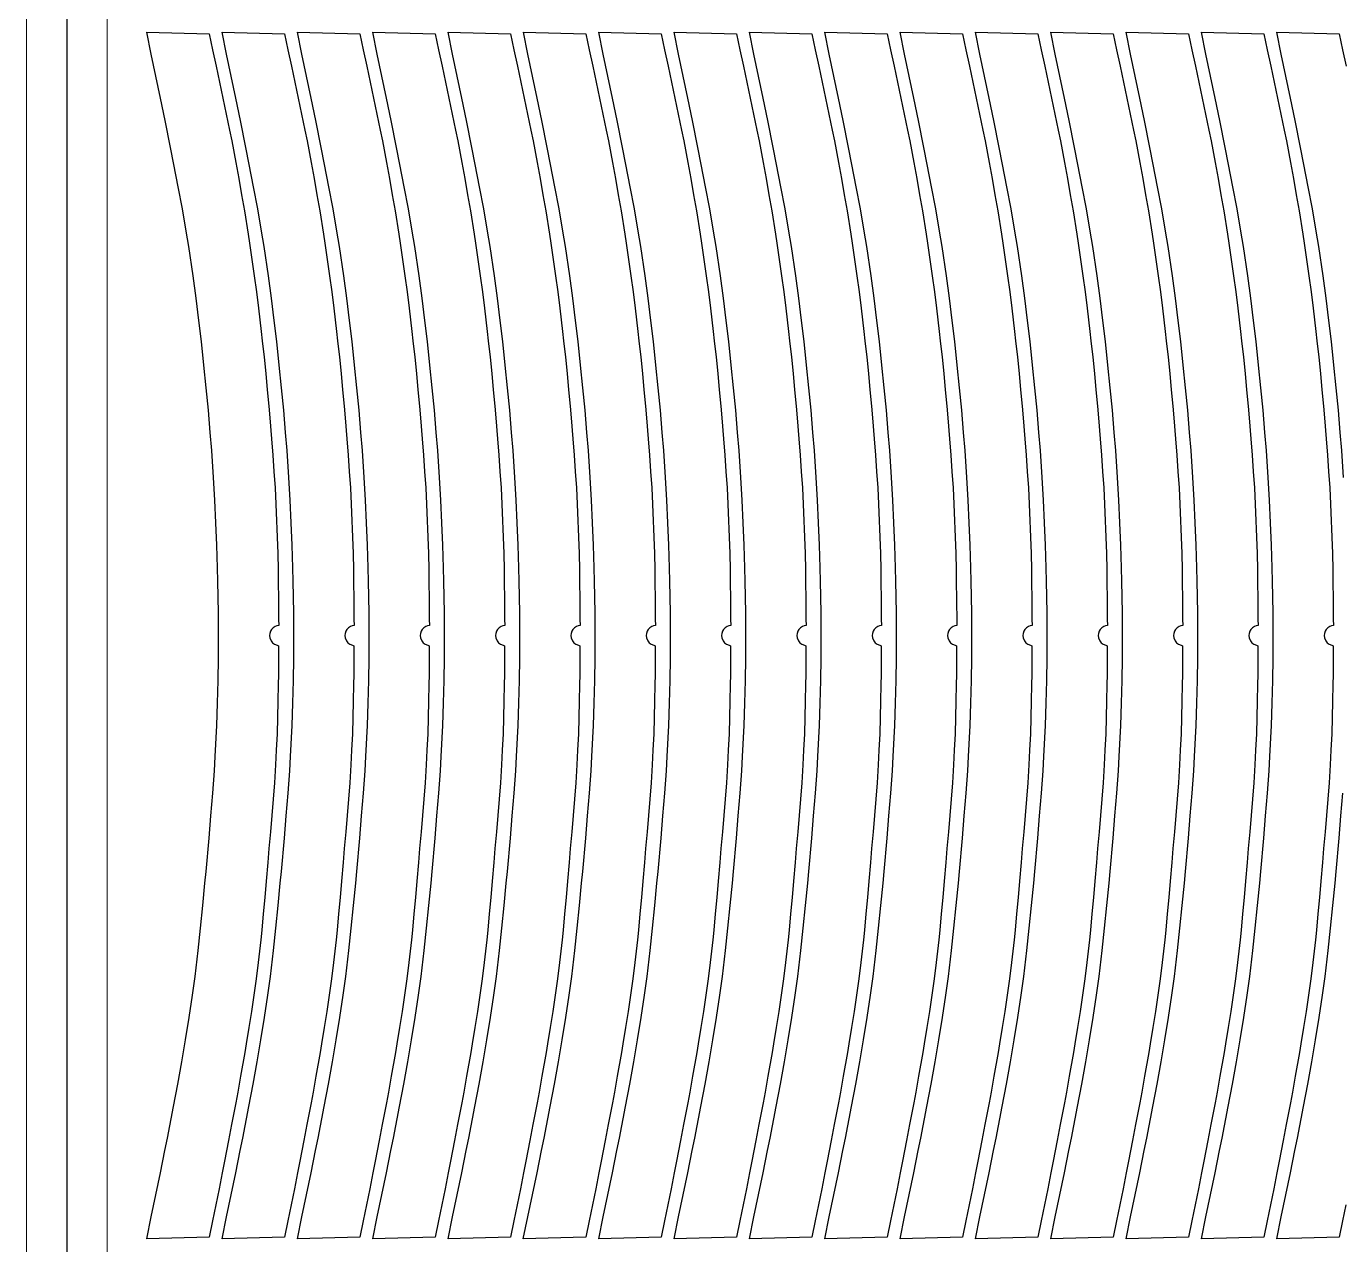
# Model space of a CAD drawing. Header units: millimetres. Extents: x -10628 to 24720, y -21829 to 4032.
# Drawn here: x 8049 to 8700, y -279 to 324 of the extents above; entities that cross this region are included whole.
import ezdxf
from ezdxf.enums import TextEntityAlignment as Align
from ezdxf.lldxf.tags import DXFTag

# ---------------------------------------------------------------- set-up
doc = ezdxf.new("R2010")
doc.units = ezdxf.units.MM
doc.layers.add('layer khung van cnc', color=7, linetype='Continuous', lineweight=25, true_color=0xfbf59b)
doc.layers.add('layer mau', color=7, linetype='Continuous')
doc.styles.add('Text Dim', font='arial.ttf')
tags = doc.linetypes.add('KVVIENMAY', pattern='A,46.311228,-10.280676,["KV VIỀN MÁY",Text Dim,S=10.028098,R=0,X=0,Y=-4.346144],-100.988212', length=157.580116).pattern_tags.tags
tags[6] = DXFTag(74, 10)

# ---------------------------------------------------------------- blocks, each defined once
blk = doc.blocks.new('khung van cnc')
at = {"lineweight": 5}
blk.add_lwpolyline([(-193, -99.44), (-193, 2370.56), (-223, 2400.56), (-1463, 2400.56), (-1493, 2370.56), (-1493, -99.44)], close=True, dxfattribs=at)
at = {"color": 1, "linetype": 'KVVIENMAY'}
blk.add_lwpolyline([(-511.88, -84.44), (-213, -84.44), (-213, 2370.56), (-228, 2385.56), (-1458.01, 2385.56), (-1473, 2370.56), (-1473, -84.44), (-1172.83, -84.44)], dxfattribs=at)
at = {"lineweight": 5}
blk.add_lwpolyline([(-513.55, -69.44), (-233, -69.44), (-233, 2370.56), (-1453, 2370.56), (-1453, -69.44), (-1173, -69.44)], dxfattribs=at)
at = {"layer": 'layer mau'}
for tag, p in [('ÁGF', (-518, -155.91)), ('TENFILE', (-518, -268.86)), ('TENFILE', (-518, -381.81)), ('TENFILE', (-518, -494.76))]:
    blk.add_attdef(tag, text='', height=30, dxfattribs=at).set_placement(p, align=Align.MIDDLE_CENTER)

msp = doc.modelspace()

# ---------------------------------------------------------------- linework, layer by layer
for points in [[(8141.182, 312.019), (8142.904, 304.088), (8144.61, 296.153), (8146.293, 288.214), (8147.945, 280.268), (8149.559, 272.315), (8150.603, 267.037), (8152.642, 256.379), (8154.105, 248.396), (8155.515, 240.403), (8156.872, 232.401), (8158.729, 220.873), (8159.422, 216.37), (8160.615, 208.342), (8161.752, 200.305), (8162.835, 192.261), (8163.862, 184.211), (8165.24, 172.646), (8165.752, 168.089), (8166.617, 160.02), (8167.435, 151.946), (8168.21, 143.867), (8168.946, 135.784), (8169.458, 129.93), (8170.318, 119.609), (8170.945, 111.516), (8171.523, 103.42), (8172.041, 95.321), (8172.492, 87.218), (8172.692, 83.095), (8173.166, 71.001), (8173.399, 62.888), (8173.577, 54.774), (8173.653, 50.448), (8173.801, 38.544), (8173.853, 30.429), (8173.858, 27.217), (8173.027, 27.102), (8172.097, 26.743), (8171.052, 26.037), (8170.286, 25.19), (8169.824, 24.401), (8169.45, 23.261), (8169.353, 22.293), (8169.494, 21.1), (8170.098, 19.655), (8170.863, 18.7), (8171.789, 17.988), (8173.101, 17.44), (8173.848, 17.17), (8173.838, 14.197), (8173.735, 2.851), (8173.667, -2.036), (8173.516, -10.152), (8173.31, -18.266), (8173.038, -26.378), (8172.689, -34.486), (8172.306, -41.693), (8171.726, -50.686), (8171.124, -58.779), (8170.467, -66.868), (8169.774, -74.955), (8169.065, -83.041), (8168.449, -90.096), (8167.667, -99.215), (8166.969, -107.301), (8166.243, -115.384), (8165.465, -123.462), (8164.967, -128.279), (8163.675, -139.593), (8162.655, -147.646), (8161.557, -155.688), (8160.384, -163.721), (8159.143, -171.743), (8157.836, -179.755), (8157.099, -184.109), (8155.048, -195.746), (8153.589, -203.729), (8152.616, -208.963), (8150.598, -219.683), (8149.072, -227.654), (8147.09, -237.812), (8145.944, -243.581), (8144.342, -251.537), (8142.722, -259.489), (8141.09, -267.439), (8139.453, -275.388), (8108.546, -276.347), (8110.817, -265.422), (8113.079, -254.494), (8115.325, -243.561), (8117.546, -232.622), (8118.794, -226.397), (8121.873, -210.714), (8123.949, -199.743), (8125.943, -188.757), (8127.836, -177.755), (8129.612, -166.736), (8131.251, -155.698), (8132.499, -146.49), (8134.063, -133.559), (8135.261, -122.463), (8136.364, -111.355), (8137.406, -100.24), (8137.93, -94.523), (8139.416, -78.003), (8140.364, -66.881), (8141.243, -55.755), (8142.026, -44.623), (8142.463, -37.538), (8143.22, -22.335), (8143.623, -11.18), (8143.902, -0.02), (8144.062, 11.143), (8144.111, 22.309), (8144.051, 33.474), (8143.798, 49.109), (8143.632, 55.801), (8143.277, 66.959), (8142.826, 78.113), (8142.276, 89.261), (8141.625, 100.403), (8140.708, 113.789), (8140.017, 122.666), (8139.063, 133.786), (8138.018, 144.898), (8136.888, 156.003), (8135.612, 167.715), (8134.399, 178.19), (8133.025, 189.268), (8131.538, 200.33), (8129.374, 214.826), (8128.135, 222.389), (8126.21, 233.382), (8124.168, 244.355), (8122.04, 255.314), (8120.367, 263.71), (8117.634, 277.199), (8115.386, 288.132), (8113.119, 299.06), (8110.839, 309.985), (8108.552, 320.909), (8139.453, 319.949)], [(8178.454, 312.019), (8180.176, 304.088), (8181.882, 296.153), (8183.565, 288.214), (8185.217, 280.268), (8186.831, 272.315), (8187.875, 267.037), (8189.914, 256.379), (8191.377, 248.396), (8192.787, 240.403), (8194.144, 232.401), (8196.001, 220.873), (8196.694, 216.37), (8197.887, 208.342), (8199.024, 200.305), (8200.107, 192.261), (8201.134, 184.211), (8202.513, 172.646), (8203.024, 168.089), (8203.89, 160.02), (8204.707, 151.946), (8205.482, 143.867), (8206.218, 135.784), (8206.73, 129.93), (8207.59, 119.609), (8208.217, 111.516), (8208.795, 103.42), (8209.313, 95.321), (8209.764, 87.218), (8209.965, 83.095), (8210.438, 71.001), (8210.672, 62.888), (8210.849, 54.774), (8210.925, 50.448), (8211.073, 38.544), (8211.125, 30.429), (8211.13, 27.217), (8210.299, 27.102), (8209.369, 26.743), (8208.325, 26.037), (8207.559, 25.19), (8207.096, 24.401), (8206.722, 23.261), (8206.625, 22.293), (8206.766, 21.1), (8207.37, 19.655), (8208.135, 18.7), (8209.062, 17.988), (8210.373, 17.44), (8211.12, 17.17), (8211.111, 14.197), (8211.007, 2.851), (8210.939, -2.036), (8210.789, -10.152), (8210.583, -18.266), (8210.31, -26.378), (8209.961, -34.486), (8209.578, -41.693), (8208.998, -50.686), (8208.396, -58.779), (8207.739, -66.868), (8207.046, -74.955), (8206.337, -83.041), (8205.721, -90.096), (8204.939, -99.215), (8204.241, -107.301), (8203.515, -115.384), (8202.737, -123.462), (8202.239, -128.279), (8200.947, -139.593), (8199.927, -147.646), (8198.829, -155.688), (8197.657, -163.721), (8196.415, -171.743), (8195.108, -179.755), (8194.371, -184.109), (8192.32, -195.746), (8190.861, -203.729), (8189.888, -208.963), (8187.87, -219.683), (8186.344, -227.654), (8184.362, -237.812), (8183.216, -243.581), (8181.614, -251.537), (8179.994, -259.489), (8178.363, -267.439), (8176.725, -275.388), (8145.818, -276.347), (8148.089, -265.422), (8150.351, -254.494), (8152.597, -243.561), (8154.818, -232.622), (8156.066, -226.397), (8159.145, -210.714), (8161.221, -199.743), (8163.215, -188.757), (8165.108, -177.755), (8166.884, -166.736), (8168.523, -155.698), (8169.771, -146.49), (8171.335, -133.559), (8172.533, -122.463), (8173.636, -111.355), (8174.678, -100.24), (8175.202, -94.523), (8176.688, -78.003), (8177.637, -66.881), (8178.515, -55.755), (8179.298, -44.623), (8179.736, -37.538), (8180.493, -22.335), (8180.895, -11.18), (8181.174, -0.02), (8181.335, 11.143), (8181.383, 22.309), (8181.323, 33.474), (8181.07, 49.109), (8180.904, 55.801), (8180.55, 66.959), (8180.098, 78.113), (8179.548, 89.261), (8178.898, 100.403), (8177.98, 113.789), (8177.289, 122.666), (8176.335, 133.786), (8175.29, 144.898), (8174.16, 156.003), (8172.884, 167.715), (8171.671, 178.19), (8170.298, 189.268), (8168.81, 200.33), (8166.647, 214.826), (8165.407, 222.389), (8163.482, 233.382), (8161.44, 244.355), (8159.312, 255.314), (8157.639, 263.71), (8154.906, 277.199), (8152.659, 288.132), (8150.391, 299.06), (8148.111, 309.985), (8145.824, 320.909), (8176.725, 319.949)], [(8215.726, 312.019), (8217.448, 304.088), (8219.154, 296.153), (8220.838, 288.214), (8222.49, 280.268), (8224.103, 272.315), (8225.148, 267.037), (8227.186, 256.379), (8228.649, 248.396), (8230.06, 240.403), (8231.416, 232.401), (8233.273, 220.873), (8233.967, 216.37), (8235.159, 208.342), (8236.297, 200.305), (8237.379, 192.261), (8238.406, 184.211), (8239.785, 172.646), (8240.296, 168.089), (8241.162, 160.02), (8241.979, 151.946), (8242.754, 143.867), (8243.49, 135.784), (8244.002, 129.93), (8244.862, 119.609), (8245.49, 111.516), (8246.067, 103.42), (8246.585, 95.321), (8247.036, 87.218), (8247.237, 83.095), (8247.71, 71.001), (8247.944, 62.888), (8248.122, 54.774), (8248.197, 50.448), (8248.345, 38.544), (8248.397, 30.429), (8248.402, 27.217), (8247.571, 27.102), (8246.641, 26.743), (8245.597, 26.037), (8244.831, 25.19), (8244.369, 24.401), (8243.994, 23.261), (8243.897, 22.293), (8244.038, 21.1), (8244.642, 19.655), (8245.407, 18.7), (8246.334, 17.988), (8247.646, 17.44), (8248.393, 17.17), (8248.383, 14.197), (8248.279, 2.851), (8248.211, -2.036), (8248.061, -10.152), (8247.855, -18.266), (8247.582, -26.378), (8247.234, -34.486), (8246.85, -41.693), (8246.27, -50.686), (8245.668, -58.779), (8245.011, -66.868), (8244.318, -74.955), (8243.609, -83.041), (8242.993, -90.096), (8242.212, -99.215), (8241.514, -107.301), (8240.787, -115.384), (8240.009, -123.462), (8239.511, -128.279), (8238.219, -139.593), (8237.199, -147.646), (8236.101, -155.688), (8234.929, -163.721), (8233.687, -171.743), (8232.38, -179.755), (8231.643, -184.109), (8229.592, -195.746), (8228.133, -203.729), (8227.161, -208.963), (8225.143, -219.683), (8223.616, -227.654), (8221.634, -237.812), (8220.488, -243.581), (8218.886, -251.537), (8217.266, -259.489), (8215.635, -267.439), (8213.997, -275.388), (8183.09, -276.347), (8185.361, -265.422), (8187.624, -254.494), (8189.869, -243.561), (8192.09, -232.622), (8193.338, -226.397), (8196.417, -210.714), (8198.493, -199.743), (8200.487, -188.757), (8202.381, -177.755), (8204.156, -166.736), (8205.795, -155.698), (8207.044, -146.49), (8208.607, -133.559), (8209.805, -122.463), (8210.908, -111.355), (8211.951, -100.24), (8212.475, -94.523), (8213.96, -78.003), (8214.909, -66.881), (8215.787, -55.755), (8216.571, -44.623), (8217.008, -37.538), (8217.765, -22.335), (8218.167, -11.18), (8218.446, -0.02), (8218.607, 11.143), (8218.655, 22.309), (8218.596, 33.474), (8218.342, 49.109), (8218.176, 55.801), (8217.822, 66.959), (8217.371, 78.113), (8216.82, 89.261), (8216.17, 100.403), (8215.252, 113.789), (8214.562, 122.666), (8213.608, 133.786), (8212.562, 144.898), (8211.432, 156.003), (8210.156, 167.715), (8208.943, 178.19), (8207.57, 189.268), (8206.083, 200.33), (8203.919, 214.826), (8202.679, 222.389), (8200.754, 233.382), (8198.713, 244.355), (8196.584, 255.314), (8194.912, 263.71), (8192.178, 277.199), (8189.931, 288.132), (8187.664, 299.06), (8185.383, 309.985), (8183.096, 320.909), (8213.997, 319.949)], [(8252.999, 312.019), (8254.72, 304.088), (8256.427, 296.153), (8258.11, 288.214), (8259.762, 280.268), (8261.375, 272.315), (8262.42, 267.037), (8264.458, 256.379), (8265.921, 248.396), (8267.332, 240.403), (8268.689, 232.401), (8270.545, 220.873), (8271.239, 216.37), (8272.431, 208.342), (8273.569, 200.305), (8274.651, 192.261), (8275.679, 184.211), (8277.057, 172.646), (8277.569, 168.089), (8278.434, 160.02), (8279.252, 151.946), (8280.026, 143.867), (8280.763, 135.784), (8281.274, 129.93), (8282.134, 119.609), (8282.762, 111.516), (8283.339, 103.42), (8283.858, 95.321), (8284.308, 87.218), (8284.509, 83.095), (8284.982, 71.001), (8285.216, 62.888), (8285.394, 54.774), (8285.469, 50.448), (8285.618, 38.544), (8285.67, 30.429), (8285.674, 27.217), (8284.843, 27.102), (8283.913, 26.743), (8282.869, 26.037), (8282.103, 25.19), (8281.641, 24.401), (8281.266, 23.261), (8281.169, 22.293), (8281.311, 21.1), (8281.914, 19.655), (8282.68, 18.7), (8283.606, 17.988), (8284.918, 17.44), (8285.665, 17.17), (8285.655, 14.197), (8285.552, 2.851), (8285.483, -2.036), (8285.333, -10.152), (8285.127, -18.266), (8284.855, -26.378), (8284.506, -34.486), (8284.122, -41.693), (8283.542, -50.686), (8282.941, -58.779), (8282.283, -66.868), (8281.591, -74.955), (8280.882, -83.041), (8280.265, -90.096), (8279.484, -99.215), (8278.786, -107.301), (8278.059, -115.384), (8277.282, -123.462), (8276.783, -128.279), (8275.492, -139.593), (8274.471, -147.646), (8273.373, -155.688), (8272.201, -163.721), (8270.959, -171.743), (8269.652, -179.755), (8268.915, -184.109), (8266.865, -195.746), (8265.405, -203.729), (8264.433, -208.963), (8262.415, -219.683), (8260.888, -227.654), (8258.906, -237.812), (8257.76, -243.581), (8256.158, -251.537), (8254.539, -259.489), (8252.907, -267.439), (8251.269, -275.388), (8220.362, -276.347), (8222.633, -265.422), (8224.896, -254.494), (8227.141, -243.561), (8229.362, -232.622), (8230.61, -226.397), (8233.689, -210.714), (8235.765, -199.743), (8237.759, -188.757), (8239.653, -177.755), (8241.428, -166.736), (8243.068, -155.698), (8244.316, -146.49), (8245.88, -133.559), (8247.077, -122.463), (8248.18, -111.355), (8249.223, -100.24), (8249.747, -94.523), (8251.232, -78.003), (8252.181, -66.881), (8253.059, -55.755), (8253.843, -44.623), (8254.28, -37.538), (8255.037, -22.335), (8255.439, -11.18), (8255.718, -0.02), (8255.879, 11.143), (8255.927, 22.309), (8255.868, 33.474), (8255.614, 49.109), (8255.448, 55.801), (8255.094, 66.959), (8254.643, 78.113), (8254.093, 89.261), (8253.442, 100.403), (8252.525, 113.789), (8251.834, 122.666), (8250.88, 133.786), (8249.834, 144.898), (8248.705, 156.003), (8247.428, 167.715), (8246.215, 178.19), (8244.842, 189.268), (8243.355, 200.33), (8241.191, 214.826), (8239.951, 222.389), (8238.026, 233.382), (8235.985, 244.355), (8233.856, 255.314), (8232.184, 263.71), (8229.45, 277.199), (8227.203, 288.132), (8224.936, 299.06), (8222.655, 309.985), (8220.368, 320.909), (8251.269, 319.949)], [(8290.271, 312.019), (8291.993, 304.088), (8293.699, 296.153), (8295.382, 288.214), (8297.034, 280.268), (8298.647, 272.315), (8299.692, 267.037), (8301.73, 256.379), (8303.194, 248.396), (8304.604, 240.403), (8305.961, 232.401), (8307.817, 220.873), (8308.511, 216.37), (8309.703, 208.342), (8310.841, 200.305), (8311.923, 192.261), (8312.951, 184.211), (8314.329, 172.646), (8314.841, 168.089), (8315.706, 160.02), (8316.524, 151.946), (8317.299, 143.867), (8318.035, 135.784), (8318.547, 129.93), (8319.406, 119.609), (8320.034, 111.516), (8320.611, 103.42), (8321.13, 95.321), (8321.58, 87.218), (8321.781, 83.095), (8322.255, 71.001), (8322.488, 62.888), (8322.666, 54.774), (8322.741, 50.448), (8322.89, 38.544), (8322.942, 30.429), (8322.947, 27.217), (8322.115, 27.102), (8321.186, 26.743), (8320.141, 26.037), (8319.375, 25.19), (8318.913, 24.401), (8318.538, 23.261), (8318.441, 22.293), (8318.583, 21.1), (8319.186, 19.655), (8319.952, 18.7), (8320.878, 17.988), (8322.19, 17.44), (8322.937, 17.17), (8322.927, 14.197), (8322.824, 2.851), (8322.756, -2.036), (8322.605, -10.152), (8322.399, -18.266), (8322.127, -26.378), (8321.778, -34.486), (8321.395, -41.693), (8320.815, -50.686), (8320.213, -58.779), (8319.556, -66.868), (8318.863, -74.955), (8318.154, -83.041), (8317.538, -90.096), (8316.756, -99.215), (8316.058, -107.301), (8315.332, -115.384), (8314.554, -123.462), (8314.055, -128.279), (8312.764, -139.593), (8311.744, -147.646), (8310.645, -155.688), (8309.473, -163.721), (8308.231, -171.743), (8306.925, -179.755), (8306.188, -184.109), (8304.137, -195.746), (8302.677, -203.729), (8301.705, -208.963), (8299.687, -219.683), (8298.161, -227.654), (8296.178, -237.812), (8295.032, -243.581), (8293.431, -251.537), (8291.811, -259.489), (8290.179, -267.439), (8288.541, -275.388), (8257.634, -276.347), (8259.905, -265.422), (8262.168, -254.494), (8264.414, -243.561), (8266.634, -232.622), (8267.883, -226.397), (8270.961, -210.714), (8273.037, -199.743), (8275.031, -188.757), (8276.925, -177.755), (8278.701, -166.736), (8280.34, -155.698), (8281.588, -146.49), (8283.152, -133.559), (8284.349, -122.463), (8285.452, -111.355), (8286.495, -100.24), (8287.019, -94.523), (8288.505, -78.003), (8289.453, -66.881), (8290.332, -55.755), (8291.115, -44.623), (8291.552, -37.538), (8292.309, -22.335), (8292.711, -11.18), (8292.99, -0.02), (8293.151, 11.143), (8293.199, 22.309), (8293.14, 33.474), (8292.887, 49.109), (8292.72, 55.801), (8292.366, 66.959), (8291.915, 78.113), (8291.365, 89.261), (8290.714, 100.403), (8289.797, 113.789), (8289.106, 122.666), (8288.152, 133.786), (8287.107, 144.898), (8285.977, 156.003), (8284.7, 167.715), (8283.487, 178.19), (8282.114, 189.268), (8280.627, 200.33), (8278.463, 214.826), (8277.224, 222.389), (8275.298, 233.382), (8273.257, 244.355), (8271.129, 255.314), (8269.456, 263.71), (8266.722, 277.199), (8264.475, 288.132), (8262.208, 299.06), (8259.928, 309.985), (8257.641, 320.909), (8288.541, 319.949)], [(8327.543, 312.019), (8329.265, 304.088), (8330.971, 296.153), (8332.654, 288.214), (8334.306, 280.268), (8335.92, 272.315), (8336.964, 267.037), (8339.002, 256.379), (8340.466, 248.396), (8341.876, 240.403), (8343.233, 232.401), (8345.09, 220.873), (8345.783, 216.37), (8346.976, 208.342), (8348.113, 200.305), (8349.196, 192.261), (8350.223, 184.211), (8351.601, 172.646), (8352.113, 168.089), (8352.978, 160.02), (8353.796, 151.946), (8354.571, 143.867), (8355.307, 135.784), (8355.819, 129.93), (8356.679, 119.609), (8357.306, 111.516), (8357.883, 103.42), (8358.402, 95.321), (8358.853, 87.218), (8359.053, 83.095), (8359.527, 71.001), (8359.76, 62.888), (8359.938, 54.774), (8360.014, 50.448), (8360.162, 38.544), (8360.214, 30.429), (8360.219, 27.217), (8359.387, 27.102), (8358.458, 26.743), (8357.413, 26.037), (8356.647, 25.19), (8356.185, 24.401), (8355.811, 23.261), (8355.714, 22.293), (8355.855, 21.1), (8356.459, 19.655), (8357.224, 18.7), (8358.15, 17.988), (8359.462, 17.44), (8360.209, 17.17), (8360.199, 14.197), (8360.096, 2.851), (8360.028, -2.036), (8359.877, -10.152), (8359.671, -18.266), (8359.399, -26.378), (8359.05, -34.486), (8358.667, -41.693), (8358.087, -50.686), (8357.485, -58.779), (8356.828, -66.868), (8356.135, -74.955), (8355.426, -83.041), (8354.81, -90.096), (8354.028, -99.215), (8353.33, -107.301), (8352.604, -115.384), (8351.826, -123.462), (8351.328, -128.279), (8350.036, -139.593), (8349.016, -147.646), (8347.917, -155.688), (8346.745, -163.721), (8345.504, -171.743), (8344.197, -179.755), (8343.46, -184.109), (8341.409, -195.746), (8339.949, -203.729), (8338.977, -208.963), (8336.959, -219.683), (8335.433, -227.654), (8333.45, -237.812), (8332.304, -243.581), (8330.703, -251.537), (8329.083, -259.489), (8327.451, -267.439), (8325.814, -275.388), (8294.906, -276.347), (8297.177, -265.422), (8299.44, -254.494), (8301.686, -243.561), (8303.906, -232.622), (8305.155, -226.397), (8308.233, -210.714), (8310.31, -199.743), (8312.303, -188.757), (8314.197, -177.755), (8315.973, -166.736), (8317.612, -155.698), (8318.86, -146.49), (8320.424, -133.559), (8321.622, -122.463), (8322.725, -111.355), (8323.767, -100.24), (8324.291, -94.523), (8325.777, -78.003), (8326.725, -66.881), (8327.604, -55.755), (8328.387, -44.623), (8328.824, -37.538), (8329.581, -22.335), (8329.984, -11.18), (8330.262, -0.02), (8330.423, 11.143), (8330.471, 22.309), (8330.412, 33.474), (8330.159, 49.109), (8329.992, 55.801), (8329.638, 66.959), (8329.187, 78.113), (8328.637, 89.261), (8327.986, 100.403), (8327.069, 113.789), (8326.378, 122.666), (8325.424, 133.786), (8324.379, 144.898), (8323.249, 156.003), (8321.973, 167.715), (8320.76, 178.19), (8319.386, 189.268), (8317.899, 200.33), (8315.735, 214.826), (8314.496, 222.389), (8312.571, 233.382), (8310.529, 244.355), (8308.401, 255.314), (8306.728, 263.71), (8303.994, 277.199), (8301.747, 288.132), (8299.48, 299.06), (8297.2, 309.985), (8294.913, 320.909), (8325.814, 319.949)], [(8364.815, 312.019), (8366.537, 304.088), (8368.243, 296.153), (8369.926, 288.214), (8371.578, 280.268), (8373.192, 272.315), (8374.236, 267.037), (8376.275, 256.379), (8377.738, 248.396), (8379.148, 240.403), (8380.505, 232.401), (8382.362, 220.873), (8383.055, 216.37), (8384.248, 208.342), (8385.385, 200.305), (8386.468, 192.261), (8387.495, 184.211), (8388.873, 172.646), (8389.385, 168.089), (8390.25, 160.02), (8391.068, 151.946), (8391.843, 143.867), (8392.579, 135.784), (8393.091, 129.93), (8393.951, 119.609), (8394.578, 111.516), (8395.156, 103.42), (8395.674, 95.321), (8396.125, 87.218), (8396.325, 83.095), (8396.799, 71.001), (8397.032, 62.888), (8397.21, 54.774), (8397.286, 50.448), (8397.434, 38.544), (8397.486, 30.429), (8397.491, 27.217), (8396.66, 27.102), (8395.73, 26.743), (8394.686, 26.037), (8393.919, 25.19), (8393.457, 24.401), (8393.083, 23.261), (8392.986, 22.293), (8393.127, 21.1), (8393.731, 19.655), (8394.496, 18.7), (8395.422, 17.988), (8396.734, 17.44), (8397.481, 17.17), (8397.471, 14.197), (8397.368, 2.851), (8397.3, -2.036), (8397.15, -10.152), (8396.943, -18.266), (8396.671, -26.378), (8396.322, -34.486), (8395.939, -41.693), (8395.359, -50.686), (8394.757, -58.779), (8394.1, -66.868), (8393.407, -74.955), (8392.698, -83.041), (8392.082, -90.096), (8391.3, -99.215), (8390.602, -107.301), (8389.876, -115.384), (8389.098, -123.462), (8388.6, -128.279), (8387.308, -139.593), (8386.288, -147.646), (8385.19, -155.688), (8384.017, -163.721), (8382.776, -171.743), (8381.469, -179.755), (8380.732, -184.109), (8378.681, -195.746), (8377.222, -203.729), (8376.249, -208.963), (8374.231, -219.683), (8372.705, -227.654), (8370.723, -237.812), (8369.577, -243.581), (8367.975, -251.537), (8366.355, -259.489), (8364.723, -267.439), (8363.086, -275.388), (8332.179, -276.347), (8334.45, -265.422), (8336.712, -254.494), (8338.958, -243.561), (8341.179, -232.622), (8342.427, -226.397), (8345.506, -210.714), (8347.582, -199.743), (8349.576, -188.757), (8351.469, -177.755), (8353.245, -166.736), (8354.884, -155.698), (8356.132, -146.49), (8357.696, -133.559), (8358.894, -122.463), (8359.997, -111.355), (8361.039, -100.24), (8361.563, -94.523), (8363.049, -78.003), (8363.997, -66.881), (8364.876, -55.755), (8365.659, -44.623), (8366.097, -37.538), (8366.854, -22.335), (8367.256, -11.18), (8367.535, -0.02), (8367.695, 11.143), (8367.744, 22.309), (8367.684, 33.474), (8367.431, 49.109), (8367.265, 55.801), (8366.911, 66.959), (8366.459, 78.113), (8365.909, 89.261), (8365.259, 100.403), (8364.341, 113.789), (8363.65, 122.666), (8362.696, 133.786), (8361.651, 144.898), (8360.521, 156.003), (8359.245, 167.715), (8358.032, 178.19), (8356.659, 189.268), (8355.171, 200.33), (8353.007, 214.826), (8351.768, 222.389), (8349.843, 233.382), (8347.801, 244.355), (8345.673, 255.314), (8344, 263.71), (8341.267, 277.199), (8339.019, 288.132), (8336.752, 299.06), (8334.472, 309.985), (8332.185, 320.909), (8363.086, 319.949)], [(8402.087, 312.019), (8403.809, 304.088), (8405.515, 296.153), (8407.198, 288.214), (8408.851, 280.268), (8410.464, 272.315), (8411.509, 267.037), (8413.547, 256.379), (8415.01, 248.396), (8416.421, 240.403), (8417.777, 232.401), (8419.634, 220.873), (8420.327, 216.37), (8421.52, 208.342), (8422.657, 200.305), (8423.74, 192.261), (8424.767, 184.211), (8426.146, 172.646), (8426.657, 168.089), (8427.523, 160.02), (8428.34, 151.946), (8429.115, 143.867), (8429.851, 135.784), (8430.363, 129.93), (8431.223, 119.609), (8431.85, 111.516), (8432.428, 103.42), (8432.946, 95.321), (8433.397, 87.218), (8433.598, 83.095), (8434.071, 71.001), (8434.305, 62.888), (8434.482, 54.774), (8434.558, 50.448), (8434.706, 38.544), (8434.758, 30.429), (8434.763, 27.217), (8433.932, 27.102), (8433.002, 26.743), (8431.958, 26.037), (8431.192, 25.19), (8430.729, 24.401), (8430.355, 23.261), (8430.258, 22.293), (8430.399, 21.1), (8431.003, 19.655), (8431.768, 18.7), (8432.695, 17.988), (8434.006, 17.44), (8434.753, 17.17), (8434.744, 14.197), (8434.64, 2.851), (8434.572, -2.036), (8434.422, -10.152), (8434.216, -18.266), (8433.943, -26.378), (8433.594, -34.486), (8433.211, -41.693), (8432.631, -50.686), (8432.029, -58.779), (8431.372, -66.868), (8430.679, -74.955), (8429.97, -83.041), (8429.354, -90.096), (8428.572, -99.215), (8427.875, -107.301), (8427.148, -115.384), (8426.37, -123.462), (8425.872, -128.279), (8424.58, -139.593), (8423.56, -147.646), (8422.462, -155.688), (8421.29, -163.721), (8420.048, -171.743), (8418.741, -179.755), (8418.004, -184.109), (8415.953, -195.746), (8414.494, -203.729), (8413.522, -208.963), (8411.503, -219.683), (8409.977, -227.654), (8407.995, -237.812), (8406.849, -243.581), (8405.247, -251.537), (8403.627, -259.489), (8401.996, -267.439), (8400.358, -275.388), (8369.451, -276.347), (8371.722, -265.422), (8373.984, -254.494), (8376.23, -243.561), (8378.451, -232.622), (8379.699, -226.397), (8382.778, -210.714), (8384.854, -199.743), (8386.848, -188.757), (8388.742, -177.755), (8390.517, -166.736), (8392.156, -155.698), (8393.405, -146.49), (8394.968, -133.559), (8396.166, -122.463), (8397.269, -111.355), (8398.312, -100.24), (8398.835, -94.523), (8400.321, -78.003), (8401.27, -66.881), (8402.148, -55.755), (8402.931, -44.623), (8403.369, -37.538), (8404.126, -22.335), (8404.528, -11.18), (8404.807, -0.02), (8404.968, 11.143), (8405.016, 22.309), (8404.956, 33.474), (8404.703, 49.109), (8404.537, 55.801), (8404.183, 66.959), (8403.731, 78.113), (8403.181, 89.261), (8402.531, 100.403), (8401.613, 113.789), (8400.923, 122.666), (8399.969, 133.786), (8398.923, 144.898), (8397.793, 156.003), (8396.517, 167.715), (8395.304, 178.19), (8393.931, 189.268), (8392.444, 200.33), (8390.28, 214.826), (8389.04, 222.389), (8387.115, 233.382), (8385.073, 244.355), (8382.945, 255.314), (8381.273, 263.71), (8378.539, 277.199), (8376.292, 288.132), (8374.025, 299.06), (8371.744, 309.985), (8369.457, 320.909), (8400.358, 319.949)], [(8439.36, 312.019), (8441.081, 304.088), (8442.788, 296.153), (8444.471, 288.214), (8446.123, 280.268), (8447.736, 272.315), (8448.781, 267.037), (8450.819, 256.379), (8452.282, 248.396), (8453.693, 240.403), (8455.049, 232.401), (8456.906, 220.873), (8457.6, 216.37), (8458.792, 208.342), (8459.93, 200.305), (8461.012, 192.261), (8462.039, 184.211), (8463.418, 172.646), (8463.929, 168.089), (8464.795, 160.02), (8465.613, 151.946), (8466.387, 143.867), (8467.124, 135.784), (8467.635, 129.93), (8468.495, 119.609), (8469.123, 111.516), (8469.7, 103.42), (8470.218, 95.321), (8470.669, 87.218), (8470.87, 83.095), (8471.343, 71.001), (8471.577, 62.888), (8471.755, 54.774), (8471.83, 50.448), (8471.978, 38.544), (8472.03, 30.429), (8472.035, 27.217), (8471.204, 27.102), (8470.274, 26.743), (8469.23, 26.037), (8468.464, 25.19), (8468.002, 24.401), (8467.627, 23.261), (8467.53, 22.293), (8467.671, 21.1), (8468.275, 19.655), (8469.04, 18.7), (8469.967, 17.988), (8471.279, 17.44), (8472.026, 17.17), (8472.016, 14.197), (8471.913, 2.851), (8471.844, -2.036), (8471.694, -10.152), (8471.488, -18.266), (8471.216, -26.378), (8470.867, -34.486), (8470.483, -41.693), (8469.903, -50.686), (8469.301, -58.779), (8468.644, -66.868), (8467.951, -74.955), (8467.242, -83.041), (8466.626, -90.096), (8465.845, -99.215), (8465.147, -107.301), (8464.42, -115.384), (8463.642, -123.462), (8463.144, -128.279), (8461.852, -139.593), (8460.832, -147.646), (8459.734, -155.688), (8458.562, -163.721), (8457.32, -171.743), (8456.013, -179.755), (8455.276, -184.109), (8453.225, -195.746), (8451.766, -203.729), (8450.794, -208.963), (8448.776, -219.683), (8447.249, -227.654), (8445.267, -237.812), (8444.121, -243.581), (8442.519, -251.537), (8440.9, -259.489), (8439.268, -267.439), (8437.63, -275.388), (8406.723, -276.347), (8408.994, -265.422), (8411.257, -254.494), (8413.502, -243.561), (8415.723, -232.622), (8416.971, -226.397), (8420.05, -210.714), (8422.126, -199.743), (8424.12, -188.757), (8426.014, -177.755), (8427.789, -166.736), (8429.429, -155.698), (8430.677, -146.49), (8432.24, -133.559), (8433.438, -122.463), (8434.541, -111.355), (8435.584, -100.24), (8436.108, -94.523), (8437.593, -78.003), (8438.542, -66.881), (8439.42, -55.755), (8440.204, -44.623), (8440.641, -37.538), (8441.398, -22.335), (8441.8, -11.18), (8442.079, -0.02), (8442.24, 11.143), (8442.288, 22.309), (8442.229, 33.474), (8441.975, 49.109), (8441.809, 55.801), (8441.455, 66.959), (8441.004, 78.113), (8440.453, 89.261), (8439.803, 100.403), (8438.885, 113.789), (8438.195, 122.666), (8437.241, 133.786), (8436.195, 144.898), (8435.065, 156.003), (8433.789, 167.715), (8432.576, 178.19), (8431.203, 189.268), (8429.716, 200.33), (8427.552, 214.826), (8426.312, 222.389), (8424.387, 233.382), (8422.346, 244.355), (8420.217, 255.314), (8418.545, 263.71), (8415.811, 277.199), (8413.564, 288.132), (8411.297, 299.06), (8409.016, 309.985), (8406.729, 320.909), (8437.63, 319.949)], [(8476.632, 312.019), (8478.353, 304.088), (8480.06, 296.153), (8481.743, 288.214), (8483.395, 280.268), (8485.008, 272.315), (8486.053, 267.037), (8488.091, 256.379), (8489.555, 248.396), (8490.965, 240.403), (8492.322, 232.401), (8494.178, 220.873), (8494.872, 216.37), (8496.064, 208.342), (8497.202, 200.305), (8498.284, 192.261), (8499.312, 184.211), (8500.69, 172.646), (8501.202, 168.089), (8502.067, 160.02), (8502.885, 151.946), (8503.659, 143.867), (8504.396, 135.784), (8504.908, 129.93), (8505.767, 119.609), (8506.395, 111.516), (8506.972, 103.42), (8507.491, 95.321), (8507.941, 87.218), (8508.142, 83.095), (8508.615, 71.001), (8508.849, 62.888), (8509.027, 54.774), (8509.102, 50.448), (8509.251, 38.544), (8509.303, 30.429), (8509.307, 27.217), (8508.476, 27.102), (8507.546, 26.743), (8506.502, 26.037), (8505.736, 25.19), (8505.274, 24.401), (8504.899, 23.261), (8504.802, 22.293), (8504.944, 21.1), (8505.547, 19.655), (8506.313, 18.7), (8507.239, 17.988), (8508.551, 17.44), (8509.298, 17.17), (8509.288, 14.197), (8509.185, 2.851), (8509.117, -2.036), (8508.966, -10.152), (8508.76, -18.266), (8508.488, -26.378), (8508.139, -34.486), (8507.755, -41.693), (8507.176, -50.686), (8506.574, -58.779), (8505.916, -66.868), (8505.224, -74.955), (8504.515, -83.041), (8503.898, -90.096), (8503.117, -99.215), (8502.419, -107.301), (8501.693, -115.384), (8500.915, -123.462), (8500.416, -128.279), (8499.125, -139.593), (8498.104, -147.646), (8497.006, -155.688), (8495.834, -163.721), (8494.592, -171.743), (8493.285, -179.755), (8492.548, -184.109), (8490.498, -195.746), (8489.038, -203.729), (8488.066, -208.963), (8486.048, -219.683), (8484.522, -227.654), (8482.539, -237.812), (8481.393, -243.581), (8479.791, -251.537), (8478.172, -259.489), (8476.54, -267.439), (8474.902, -275.388), (8443.995, -276.347), (8446.266, -265.422), (8448.529, -254.494), (8450.775, -243.561), (8452.995, -232.622), (8454.243, -226.397), (8457.322, -210.714), (8459.398, -199.743), (8461.392, -188.757), (8463.286, -177.755), (8465.061, -166.736), (8466.701, -155.698), (8467.949, -146.49), (8469.513, -133.559), (8470.71, -122.463), (8471.813, -111.355), (8472.856, -100.24), (8473.38, -94.523), (8474.865, -78.003), (8475.814, -66.881), (8476.692, -55.755), (8477.476, -44.623), (8477.913, -37.538), (8478.67, -22.335), (8479.072, -11.18), (8479.351, -0.02), (8479.512, 11.143), (8479.56, 22.309), (8479.501, 33.474), (8479.247, 49.109), (8479.081, 55.801), (8478.727, 66.959), (8478.276, 78.113), (8477.726, 89.261), (8477.075, 100.403), (8476.158, 113.789), (8475.467, 122.666), (8474.513, 133.786), (8473.467, 144.898), (8472.338, 156.003), (8471.061, 167.715), (8469.848, 178.19), (8468.475, 189.268), (8466.988, 200.33), (8464.824, 214.826), (8463.585, 222.389), (8461.659, 233.382), (8459.618, 244.355), (8457.489, 255.314), (8455.817, 263.71), (8453.083, 277.199), (8450.836, 288.132), (8448.569, 299.06), (8446.288, 309.985), (8444.001, 320.909), (8474.902, 319.949)], [(8513.904, 312.019), (8515.626, 304.088), (8517.332, 296.153), (8519.015, 288.214), (8520.667, 280.268), (8522.281, 272.315), (8523.325, 267.037), (8525.363, 256.379), (8526.827, 248.396), (8528.237, 240.403), (8529.594, 232.401), (8531.45, 220.873), (8532.144, 216.37), (8533.337, 208.342), (8534.474, 200.305), (8535.556, 192.261), (8536.584, 184.211), (8537.962, 172.646), (8538.474, 168.089), (8539.339, 160.02), (8540.157, 151.946), (8540.932, 143.867), (8541.668, 135.784), (8542.18, 129.93), (8543.039, 119.609), (8543.667, 111.516), (8544.244, 103.42), (8544.763, 95.321), (8545.214, 87.218), (8545.414, 83.095), (8545.888, 71.001), (8546.121, 62.888), (8546.299, 54.774), (8546.375, 50.448), (8546.523, 38.544), (8546.575, 30.429), (8546.58, 27.217), (8545.748, 27.102), (8544.819, 26.743), (8543.774, 26.037), (8543.008, 25.19), (8542.546, 24.401), (8542.171, 23.261), (8542.074, 22.293), (8542.216, 21.1), (8542.819, 19.655), (8543.585, 18.7), (8544.511, 17.988), (8545.823, 17.44), (8546.57, 17.17), (8546.56, 14.197), (8546.457, 2.851), (8546.389, -2.036), (8546.238, -10.152), (8546.032, -18.266), (8545.76, -26.378), (8545.411, -34.486), (8545.028, -41.693), (8544.448, -50.686), (8543.846, -58.779), (8543.189, -66.868), (8542.496, -74.955), (8541.787, -83.041), (8541.171, -90.096), (8540.389, -99.215), (8539.691, -107.301), (8538.965, -115.384), (8538.187, -123.462), (8537.689, -128.279), (8536.397, -139.593), (8535.377, -147.646), (8534.278, -155.688), (8533.106, -163.721), (8531.865, -171.743), (8530.558, -179.755), (8529.821, -184.109), (8527.77, -195.746), (8526.31, -203.729), (8525.338, -208.963), (8523.32, -219.683), (8521.794, -227.654), (8519.811, -237.812), (8518.665, -243.581), (8517.064, -251.537), (8515.444, -259.489), (8513.812, -267.439), (8512.174, -275.388), (8481.267, -276.347), (8483.538, -265.422), (8485.801, -254.494), (8488.047, -243.561), (8490.267, -232.622), (8491.516, -226.397), (8494.594, -210.714), (8496.67, -199.743), (8498.664, -188.757), (8500.558, -177.755), (8502.334, -166.736), (8503.973, -155.698), (8505.221, -146.49), (8506.785, -133.559), (8507.982, -122.463), (8509.085, -111.355), (8510.128, -100.24), (8510.652, -94.523), (8512.138, -78.003), (8513.086, -66.881), (8513.965, -55.755), (8514.748, -44.623), (8515.185, -37.538), (8515.942, -22.335), (8516.344, -11.18), (8516.623, -0.02), (8516.784, 11.143), (8516.832, 22.309), (8516.773, 33.474), (8516.52, 49.109), (8516.353, 55.801), (8515.999, 66.959), (8515.548, 78.113), (8514.998, 89.261), (8514.347, 100.403), (8513.43, 113.789), (8512.739, 122.666), (8511.785, 133.786), (8510.74, 144.898), (8509.61, 156.003), (8508.333, 167.715), (8507.121, 178.19), (8505.747, 189.268), (8504.26, 200.33), (8502.096, 214.826), (8500.857, 222.389), (8498.931, 233.382), (8496.89, 244.355), (8494.762, 255.314), (8493.089, 263.71), (8490.355, 277.199), (8488.108, 288.132), (8485.841, 299.06), (8483.561, 309.985), (8481.274, 320.909), (8512.174, 319.949)], [(8551.176, 312.019), (8552.898, 304.088), (8554.604, 296.153), (8556.287, 288.214), (8557.939, 280.268), (8559.553, 272.315), (8560.597, 267.037), (8562.636, 256.379), (8564.099, 248.396), (8565.509, 240.403), (8566.866, 232.401), (8568.723, 220.873), (8569.416, 216.37), (8570.609, 208.342), (8571.746, 200.305), (8572.829, 192.261), (8573.856, 184.211), (8575.234, 172.646), (8575.746, 168.089), (8576.611, 160.02), (8577.429, 151.946), (8578.204, 143.867), (8578.94, 135.784), (8579.452, 129.93), (8580.312, 119.609), (8580.939, 111.516), (8581.517, 103.42), (8582.035, 95.321), (8582.486, 87.218), (8582.686, 83.095), (8583.16, 71.001), (8583.393, 62.888), (8583.571, 54.774), (8583.647, 50.448), (8583.795, 38.544), (8583.847, 30.429), (8583.852, 27.217), (8583.02, 27.102), (8582.091, 26.743), (8581.046, 26.037), (8580.28, 25.19), (8579.818, 24.401), (8579.444, 23.261), (8579.347, 22.293), (8579.488, 21.1), (8580.092, 19.655), (8580.857, 18.7), (8581.783, 17.988), (8583.095, 17.44), (8583.842, 17.17), (8583.832, 14.197), (8583.729, 2.851), (8583.661, -2.036), (8583.51, -10.152), (8583.304, -18.266), (8583.032, -26.378), (8582.683, -34.486), (8582.3, -41.693), (8581.72, -50.686), (8581.118, -58.779), (8580.461, -66.868), (8579.768, -74.955), (8579.059, -83.041), (8578.443, -90.096), (8577.661, -99.215), (8576.963, -107.301), (8576.237, -115.384), (8575.459, -123.462), (8574.961, -128.279), (8573.669, -139.593), (8572.649, -147.646), (8571.55, -155.688), (8570.378, -163.721), (8569.137, -171.743), (8567.83, -179.755), (8567.093, -184.109), (8565.042, -195.746), (8563.582, -203.729), (8562.61, -208.963), (8560.592, -219.683), (8559.066, -227.654), (8557.084, -237.812), (8555.937, -243.581), (8554.336, -251.537), (8552.716, -259.489), (8551.084, -267.439), (8549.447, -275.388), (8518.54, -276.347), (8520.811, -265.422), (8523.073, -254.494), (8525.319, -243.561), (8527.539, -232.622), (8528.788, -226.397), (8531.867, -210.714), (8533.943, -199.743), (8535.937, -188.757), (8537.83, -177.755), (8539.606, -166.736), (8541.245, -155.698), (8542.493, -146.49), (8544.057, -133.559), (8545.255, -122.463), (8546.358, -111.355), (8547.4, -100.24), (8547.924, -94.523), (8549.41, -78.003), (8550.358, -66.881), (8551.237, -55.755), (8552.02, -44.623), (8552.457, -37.538), (8553.214, -22.335), (8553.617, -11.18), (8553.895, -0.02), (8554.056, 11.143), (8554.104, 22.309), (8554.045, 33.474), (8553.792, 49.109), (8553.625, 55.801), (8553.271, 66.959), (8552.82, 78.113), (8552.27, 89.261), (8551.619, 100.403), (8550.702, 113.789), (8550.011, 122.666), (8549.057, 133.786), (8548.012, 144.898), (8546.882, 156.003), (8545.606, 167.715), (8544.393, 178.19), (8543.019, 189.268), (8541.532, 200.33), (8539.368, 214.826), (8538.129, 222.389), (8536.204, 233.382), (8534.162, 244.355), (8532.034, 255.314), (8530.361, 263.71), (8527.627, 277.199), (8525.38, 288.132), (8523.113, 299.06), (8520.833, 309.985), (8518.546, 320.909), (8549.447, 319.949)], [(8588.448, 312.019), (8590.17, 304.088), (8591.876, 296.153), (8593.559, 288.214), (8595.211, 280.268), (8596.825, 272.315), (8597.869, 267.037), (8599.908, 256.379), (8601.371, 248.396), (8602.781, 240.403), (8604.138, 232.401), (8605.995, 220.873), (8606.688, 216.37), (8607.881, 208.342), (8609.018, 200.305), (8610.101, 192.261), (8611.128, 184.211), (8612.506, 172.646), (8613.018, 168.089), (8613.884, 160.02), (8614.701, 151.946), (8615.476, 143.867), (8616.212, 135.784), (8616.724, 129.93), (8617.584, 119.609), (8618.211, 111.516), (8618.789, 103.42), (8619.307, 95.321), (8619.758, 87.218), (8619.958, 83.095), (8620.432, 71.001), (8620.665, 62.888), (8620.843, 54.774), (8620.919, 50.448), (8621.067, 38.544), (8621.119, 30.429), (8621.124, 27.217), (8620.293, 27.102), (8619.363, 26.743), (8618.319, 26.037), (8617.553, 25.19), (8617.09, 24.401), (8616.716, 23.261), (8616.619, 22.293), (8616.76, 21.1), (8617.364, 19.655), (8618.129, 18.7), (8619.055, 17.988), (8620.367, 17.44), (8621.114, 17.17), (8621.104, 14.197), (8621.001, 2.851), (8620.933, -2.036), (8620.783, -10.152), (8620.576, -18.266), (8620.304, -26.378), (8619.955, -34.486), (8619.572, -41.693), (8618.992, -50.686), (8618.39, -58.779), (8617.733, -66.868), (8617.04, -74.955), (8616.331, -83.041), (8615.715, -90.096), (8614.933, -99.215), (8614.235, -107.301), (8613.509, -115.384), (8612.731, -123.462), (8612.233, -128.279), (8610.941, -139.593), (8609.921, -147.646), (8608.823, -155.688), (8607.651, -163.721), (8606.409, -171.743), (8605.102, -179.755), (8604.365, -184.109), (8602.314, -195.746), (8600.855, -203.729), (8599.882, -208.963), (8597.864, -219.683), (8596.338, -227.654), (8594.356, -237.812), (8593.21, -243.581), (8591.608, -251.537), (8589.988, -259.489), (8588.356, -267.439), (8586.719, -275.388), (8555.812, -276.347), (8558.083, -265.422), (8560.345, -254.494), (8562.591, -243.561), (8564.812, -232.622), (8566.06, -226.397), (8569.139, -210.714), (8571.215, -199.743), (8573.209, -188.757), (8575.102, -177.755), (8576.878, -166.736), (8578.517, -155.698), (8579.765, -146.49), (8581.329, -133.559), (8582.527, -122.463), (8583.63, -111.355), (8584.672, -100.24), (8585.196, -94.523), (8586.682, -78.003), (8587.631, -66.881), (8588.509, -55.755), (8589.292, -44.623), (8589.73, -37.538), (8590.487, -22.335), (8590.889, -11.18), (8591.168, -0.02), (8591.328, 11.143), (8591.377, 22.309), (8591.317, 33.474), (8591.064, 49.109), (8590.898, 55.801), (8590.544, 66.959), (8590.092, 78.113), (8589.542, 89.261), (8588.892, 100.403), (8587.974, 113.789), (8587.283, 122.666), (8586.329, 133.786), (8585.284, 144.898), (8584.154, 156.003), (8582.878, 167.715), (8581.665, 178.19), (8580.292, 189.268), (8578.804, 200.33), (8576.641, 214.826), (8575.401, 222.389), (8573.476, 233.382), (8571.434, 244.355), (8569.306, 255.314), (8567.633, 263.71), (8564.9, 277.199), (8562.652, 288.132), (8560.385, 299.06), (8558.105, 309.985), (8555.818, 320.909), (8586.719, 319.949)], [(8625.72, 312.019), (8627.442, 304.088), (8629.148, 296.153), (8630.831, 288.214), (8632.484, 280.268), (8634.097, 272.315), (8635.142, 267.037), (8637.18, 256.379), (8638.643, 248.396), (8640.054, 240.403), (8641.41, 232.401), (8643.267, 220.873), (8643.961, 216.37), (8645.153, 208.342), (8646.291, 200.305), (8647.373, 192.261), (8648.4, 184.211), (8649.779, 172.646), (8650.29, 168.089), (8651.156, 160.02), (8651.973, 151.946), (8652.748, 143.867), (8653.484, 135.784), (8653.996, 129.93), (8654.856, 119.609), (8655.484, 111.516), (8656.061, 103.42), (8656.579, 95.321), (8657.03, 87.218), (8657.231, 83.095), (8657.704, 71.001), (8657.938, 62.888), (8658.116, 54.774), (8658.191, 50.448), (8658.339, 38.544), (8658.391, 30.429), (8658.396, 27.217), (8657.565, 27.102), (8656.635, 26.743), (8655.591, 26.037), (8654.825, 25.19), (8654.363, 24.401), (8653.988, 23.261), (8653.891, 22.293), (8654.032, 21.1), (8654.636, 19.655), (8655.401, 18.7), (8656.328, 17.988), (8657.639, 17.44), (8658.387, 17.17), (8658.377, 14.197), (8658.273, 2.851), (8658.205, -2.036), (8658.055, -10.152), (8657.849, -18.266), (8657.576, -26.378), (8657.227, -34.486), (8656.844, -41.693), (8656.264, -50.686), (8655.662, -58.779), (8655.005, -66.868), (8654.312, -74.955), (8653.603, -83.041), (8652.987, -90.096), (8652.205, -99.215), (8651.508, -107.301), (8650.781, -115.384), (8650.003, -123.462), (8649.505, -128.279), (8648.213, -139.593), (8647.193, -147.646), (8646.095, -155.688), (8644.923, -163.721), (8643.681, -171.743), (8642.374, -179.755), (8641.637, -184.109), (8639.586, -195.746), (8638.127, -203.729), (8637.155, -208.963), (8635.136, -219.683), (8633.61, -227.654), (8631.628, -237.812), (8630.482, -243.581), (8628.88, -251.537), (8627.26, -259.489), (8625.629, -267.439), (8623.991, -275.388), (8593.084, -276.347), (8595.355, -265.422), (8597.617, -254.494), (8599.863, -243.561), (8602.084, -232.622), (8603.332, -226.397), (8606.411, -210.714), (8608.487, -199.743), (8610.481, -188.757), (8612.375, -177.755), (8614.15, -166.736), (8615.789, -155.698), (8617.038, -146.49), (8618.601, -133.559), (8619.799, -122.463), (8620.902, -111.355), (8621.945, -100.24), (8622.469, -94.523), (8623.954, -78.003), (8624.903, -66.881), (8625.781, -55.755), (8626.564, -44.623), (8627.002, -37.538), (8627.759, -22.335), (8628.161, -11.18), (8628.44, -0.02), (8628.601, 11.143), (8628.649, 22.309), (8628.59, 33.474), (8628.336, 49.109), (8628.17, 55.801), (8627.816, 66.959), (8627.364, 78.113), (8626.814, 89.261), (8626.164, 100.403), (8625.246, 113.789), (8624.556, 122.666), (8623.602, 133.786), (8622.556, 144.898), (8621.426, 156.003), (8620.15, 167.715), (8618.937, 178.19), (8617.564, 189.268), (8616.077, 200.33), (8613.913, 214.826), (8612.673, 222.389), (8610.748, 233.382), (8608.707, 244.355), (8606.578, 255.314), (8604.906, 263.71), (8602.172, 277.199), (8599.925, 288.132), (8597.658, 299.06), (8595.377, 309.985), (8593.09, 320.909), (8623.991, 319.949)], [(8662.993, 312.019), (8664.714, 304.088), (8666.421, 296.153), (8668.104, 288.214), (8669.756, 280.268), (8671.369, 272.315), (8672.414, 267.037), (8674.452, 256.379), (8675.915, 248.396), (8677.326, 240.403), (8678.683, 232.401), (8680.539, 220.873), (8681.233, 216.37), (8682.425, 208.342), (8683.563, 200.305), (8684.645, 192.261), (8685.672, 184.211), (8687.051, 172.646), (8687.562, 168.089), (8688.428, 160.02), (8689.246, 151.946), (8690.02, 143.867), (8690.757, 135.784), (8691.268, 129.93), (8692.128, 119.609), (8692.756, 111.516), (8693.333, 103.42), (8693.851, 95.321), (8694.302, 87.218), (8694.503, 83.095), (8694.976, 71.001), (8695.21, 62.888), (8695.388, 54.774), (8695.463, 50.448), (8695.612, 38.544), (8695.663, 30.429), (8695.668, 27.217), (8694.837, 27.102), (8693.907, 26.743), (8692.863, 26.037), (8692.097, 25.19), (8691.635, 24.401), (8691.26, 23.261), (8691.163, 22.293), (8691.304, 21.1), (8691.908, 19.655), (8692.674, 18.7), (8693.6, 17.988), (8694.912, 17.44), (8695.659, 17.17), (8695.649, 14.197), (8695.546, 2.851), (8695.477, -2.036), (8695.327, -10.152), (8695.121, -18.266), (8694.849, -26.378), (8694.5, -34.486), (8694.116, -41.693), (8693.536, -50.686), (8692.934, -58.779), (8692.277, -66.868), (8691.584, -74.955), (8690.876, -83.041), (8690.259, -90.096), (8689.478, -99.215), (8688.78, -107.301), (8688.053, -115.384), (8687.276, -123.462), (8686.777, -128.279), (8685.485, -139.593), (8684.465, -147.646), (8683.367, -155.688), (8682.195, -163.721), (8680.953, -171.743), (8679.646, -179.755), (8678.909, -184.109), (8676.858, -195.746), (8675.399, -203.729), (8674.427, -208.963), (8672.409, -219.683), (8670.882, -227.654), (8668.9, -237.812), (8667.754, -243.581), (8666.152, -251.537), (8664.533, -259.489), (8662.901, -267.439), (8661.263, -275.388), (8630.356, -276.347), (8632.627, -265.422), (8634.89, -254.494), (8637.135, -243.561), (8639.356, -232.622), (8640.604, -226.397), (8643.683, -210.714), (8645.759, -199.743), (8647.753, -188.757), (8649.647, -177.755), (8651.422, -166.736), (8653.062, -155.698), (8654.31, -146.49), (8655.873, -133.559), (8657.071, -122.463), (8658.174, -111.355), (8659.217, -100.24), (8659.741, -94.523), (8661.226, -78.003), (8662.175, -66.881), (8663.053, -55.755), (8663.837, -44.623), (8664.274, -37.538), (8665.031, -22.335), (8665.433, -11.18), (8665.712, -0.02), (8665.873, 11.143), (8665.921, 22.309), (8665.862, 33.474), (8665.608, 49.109), (8665.442, 55.801), (8665.088, 66.959), (8664.637, 78.113), (8664.087, 89.261), (8663.436, 100.403), (8662.519, 113.789), (8661.828, 122.666), (8660.874, 133.786), (8659.828, 144.898), (8658.698, 156.003), (8657.422, 167.715), (8656.209, 178.19), (8654.836, 189.268), (8653.349, 200.33), (8651.185, 214.826), (8649.945, 222.389), (8648.02, 233.382), (8645.979, 244.355), (8643.85, 255.314), (8642.178, 263.71), (8639.444, 277.199), (8637.197, 288.132), (8634.93, 299.06), (8632.649, 309.985), (8630.362, 320.909), (8661.263, 319.949)]]:
    msp.add_lwpolyline(points, close=True)
for points in [[(8700.708, 100.403), (8699.791, 113.789), (8699.1, 122.666), (8698.146, 133.786), (8697.101, 144.898), (8695.971, 156.003), (8694.694, 167.715), (8693.481, 178.19), (8692.108, 189.268), (8690.621, 200.33), (8688.457, 214.826), (8687.218, 222.389), (8685.292, 233.382), (8683.251, 244.355), (8681.123, 255.314), (8679.45, 263.71), (8676.716, 277.199), (8674.469, 288.132), (8672.202, 299.06), (8669.922, 309.985), (8667.635, 320.909), (8698.535, 319.949), (8700.265, 312.019), (8701.986, 304.088)], [(8701.805, -259.489), (8700.173, -267.439), (8698.535, -275.388), (8667.628, -276.347), (8669.899, -265.422), (8672.162, -254.494), (8674.408, -243.561), (8676.628, -232.622), (8677.876, -226.397), (8680.955, -210.714), (8683.031, -199.743), (8685.025, -188.757), (8686.919, -177.755), (8688.694, -166.736), (8690.334, -155.698), (8691.582, -146.49), (8693.146, -133.559), (8694.343, -122.463), (8695.446, -111.355), (8696.489, -100.24), (8697.013, -94.523), (8698.498, -78.003), (8699.447, -66.881), (8700.325, -55.755)]]:
    msp.add_lwpolyline(points)

# ---------------------------------------------------------------- block references
at = {"layer": 'layer khung van cnc'}
msp.add_blockref('khung van cnc', (9542.01, -1445.743), dxfattribs=at)

doc.saveas('drawing.dxf')
